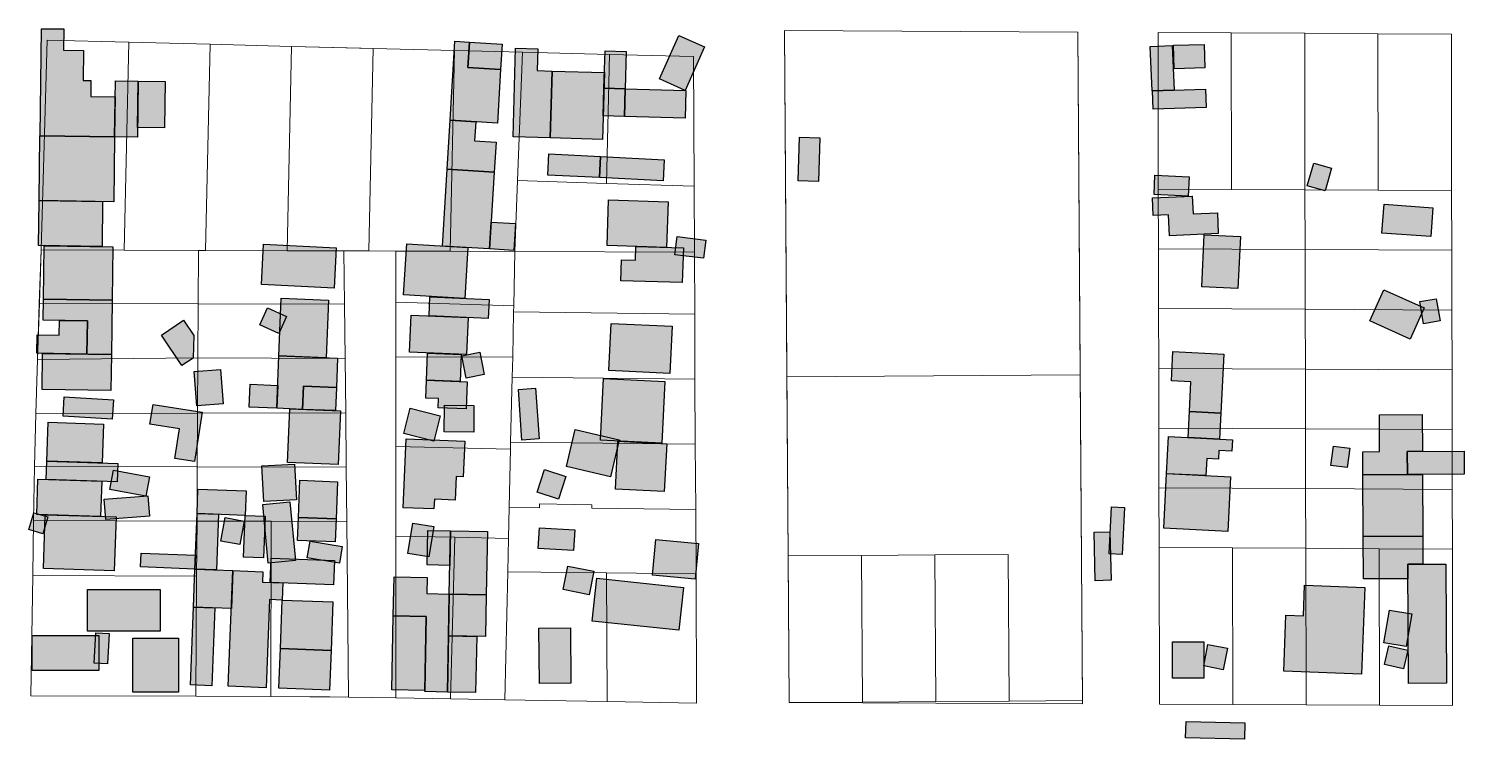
# Model space of a CAD drawing. Header units: millimetres. Extents: x -71 to 10084, y -63 to 6230.
# Drawn here: x 5575.2 to 5839.5, y 3011.6 to 3142.5 of the extents above; entities that cross this region are included whole.
import ezdxf

# ---------------------------------------------------------------- set-up
doc = ezdxf.new("R2010")
doc.units = ezdxf.units.MM
doc.layers.add('01. Manzanas Esc. Urbana', color=254, linetype='Continuous', lineweight=5, true_color=0xcccccc)
doc.layers.add('01. Parcelas Esc. Urbana', color=8, linetype='Continuous', lineweight=5, true_color=0x808080)
doc.layers.add('Edificaciones Pilar', color=50, linetype='Continuous')

msp = doc.modelspace()

# ---------------------------------------------------------------- hatches: boundary and pattern name
at = {"layer": 'Edificaciones Pilar', "transparency": 33554559}
for points in [[(5591.12, 3129.91), (5591.01, 3122.56), (5577.28, 3122.76), (5577.56, 3142.46), (5581.65, 3142.41), (5581.6, 3138.49), (5585.31, 3138.43), (5585.23, 3132.95), (5586.66, 3132.93), (5586.61, 3129.97), (5591.12, 3129.91)], [(5662.08, 3134.93), (5661.48, 3125.08), (5652.77, 3125.61), (5653.66, 3140.16), (5656.35, 3139.99), (5656.06, 3135.3), (5662.08, 3134.93)], [(5662.08, 3134.93), (5656.06, 3135.3), (5656.35, 3139.99), (5662.37, 3139.62), (5662.08, 3134.93)], [(5696.07, 3131.11), (5691.32, 3133.22), (5694.88, 3141.22), (5699.63, 3139.11), (5696.07, 3131.11)], [(5671.56, 3134.66), (5671.2, 3122.36), (5664.36, 3122.57), (5664.84, 3138.85), (5668.92, 3138.73), (5668.8, 3134.74), (5671.56, 3134.66)], [(5685.01, 3131.39), (5681.11, 3131.5), (5681.31, 3138.36), (5685.21, 3138.24), (5685.01, 3131.39)], [(5786.06, 3131.16), (5782.01, 3131), (5781.69, 3139.19), (5785.73, 3139.35), (5786.06, 3131.16)], [(5791.76, 3135.25), (5786.07, 3135.07), (5785.94, 3139.4), (5791.63, 3139.57), (5791.76, 3135.25)], [(5595.2, 3122.5), (5591.01, 3122.56), (5591.16, 3132.86), (5595.35, 3132.8), (5595.2, 3122.5)], [(5600.29, 3132.73), (5600.17, 3124.21), (5595.23, 3124.28), (5595.35, 3132.8), (5600.29, 3132.73)], [(5680.83, 3122.08), (5671.2, 3122.36), (5671.56, 3134.66), (5681.19, 3134.37), (5680.83, 3122.08)], [(5684.86, 3126.31), (5680.96, 3126.42), (5681.11, 3131.5), (5685.01, 3131.39), (5684.86, 3126.31)], [(5696.04, 3125.98), (5684.86, 3126.31), (5685.01, 3131.39), (5696.19, 3131.06), (5696.04, 3125.98)], [(5791.99, 3127.96), (5782.2, 3127.66), (5782.1, 3131.05), (5791.88, 3131.35), (5791.99, 3127.96)], [(5660.92, 3116.04), (5652.21, 3116.57), (5652.77, 3125.61), (5657.49, 3125.32), (5657.28, 3121.8), (5661.26, 3121.56), (5660.92, 3116.04)], [(5590.84, 3110.61), (5577.1, 3110.81), (5577.27, 3122.76), (5591.01, 3122.56), (5590.84, 3110.61)], [(5720.6, 3114.32), (5716.87, 3114.43), (5717.11, 3122.46), (5720.84, 3122.35), (5720.6, 3114.32)], [(5680.27, 3115.05), (5670.78, 3115.52), (5670.97, 3119.39), (5680.46, 3118.91), (5680.27, 3115.05)], [(5691.99, 3114.46), (5680.27, 3115.05), (5680.46, 3118.91), (5692.18, 3118.33), (5691.99, 3114.46)], [(5660.05, 3101.9), (5651.35, 3102.44), (5652.21, 3116.57), (5660.92, 3116.04), (5660.05, 3101.9)], [(5813.88, 3112.6), (5810.58, 3113.54), (5811.77, 3117.7), (5815.07, 3116.76), (5813.88, 3112.6)], [(5788.67, 3111.62), (5782.38, 3111.92), (5782.54, 3115.48), (5788.84, 3115.18), (5788.67, 3111.62)], [(5692.64, 3102.17), (5681.7, 3102.52), (5681.97, 3110.96), (5692.91, 3110.61), (5692.64, 3102.17)], [(5782.24, 3108.07), (5782.1, 3111.34), (5789.42, 3111.65), (5789.56, 3108.39), (5794.04, 3108.58), (5794.21, 3104.72), (5785.21, 3104.33), (5785.04, 3108.19), (5782.24, 3108.07)], [(5588.69, 3102.34), (5576.97, 3102.52), (5577.1, 3110.81), (5588.81, 3110.64), (5588.69, 3102.34)], [(5833.32, 3104.19), (5824.34, 3104.83), (5824.73, 3110.14), (5833.7, 3109.5), (5833.32, 3104.19)], [(5664.51, 3101.63), (5660.05, 3101.9), (5660.36, 3106.85), (5664.81, 3106.58), (5664.51, 3101.63)], [(5699.44, 3100.19), (5694.14, 3100.85), (5694.56, 3104.2), (5699.86, 3103.53), (5699.44, 3100.19)], [(5797.82, 3094.61), (5791.16, 3094.93), (5791.61, 3104.49), (5798.27, 3104.17), (5797.82, 3094.61)], [(5590.57, 3092.48), (5577.9, 3092.67), (5578.04, 3102.5), (5590.71, 3102.31), (5590.57, 3092.48)], [(5631.44, 3094.7), (5618.06, 3095.36), (5618.43, 3102.78), (5631.8, 3102.12), (5631.44, 3094.7)], [(5655.5, 3092.79), (5644.22, 3093.48), (5644.79, 3102.84), (5656.07, 3102.15), (5655.5, 3092.79)], [(5695.52, 3095.71), (5684.24, 3096.06), (5684.36, 3099.93), (5686.91, 3099.85), (5686.99, 3102.35), (5695.72, 3102.08), (5695.52, 3095.71)], [(5586.01, 3088.68), (5577.84, 3088.8), (5577.9, 3092.67), (5590.57, 3092.48), (5590.42, 3082.49), (5585.92, 3082.55), (5586.01, 3088.68)], [(5629.96, 3081.88), (5621.25, 3082.21), (5621.67, 3092.83), (5630.37, 3092.5), (5629.96, 3081.88)], [(5659.8, 3089.12), (5648.91, 3089.57), (5649.05, 3093.06), (5659.94, 3092.61), (5659.8, 3089.12)], [(5829.53, 3085.31), (5822.13, 3088.64), (5824.71, 3094.39), (5832.12, 3091.05), (5829.53, 3085.31)], [(5835.03, 3088.68), (5832.02, 3088.14), (5831.29, 3092.2), (5834.3, 3092.74), (5835.03, 3088.68)], [(5621.24, 3086.32), (5617.72, 3087.93), (5619.14, 3091.05), (5622.67, 3089.44), (5621.24, 3086.32)], [(5585.92, 3082.55), (5576.68, 3082.69), (5576.73, 3086.08), (5580.82, 3086.02), (5580.86, 3088.76), (5586.01, 3088.68), (5585.92, 3082.55)], [(5605.45, 3081.8), (5603.4, 3080.42), (5599.62, 3086.02), (5603.71, 3088.79), (5605.6, 3085.98), (5605.45, 3081.8)], [(5655.81, 3082.44), (5645.32, 3082.88), (5645.61, 3089.71), (5656.1, 3089.27), (5655.81, 3082.44)], [(5693.22, 3078.98), (5682, 3079.52), (5682.42, 3088.2), (5693.64, 3087.66), (5693.22, 3078.98)], [(5590.32, 3075.82), (5577.65, 3076), (5577.75, 3082.68), (5590.42, 3082.49), (5590.32, 3075.82)], [(5625.62, 3072.37), (5620.88, 3072.56), (5621.25, 3082.21), (5632.05, 3081.8), (5631.84, 3076.38), (5625.78, 3076.61), (5625.62, 3072.37)], [(5654.63, 3077.48), (5648.42, 3077.74), (5648.62, 3082.74), (5654.84, 3082.48), (5654.63, 3077.48)], [(5659.06, 3078.81), (5655.76, 3078.14), (5654.94, 3082.2), (5658.25, 3082.87), (5659.06, 3078.81)], [(5794.66, 3071.66), (5788.9, 3071.95), (5789.17, 3077.43), (5785.57, 3077.62), (5785.85, 3083.01), (5795.21, 3082.53), (5794.66, 3071.66)], [(5611, 3073.4), (5606.14, 3073.01), (5605.64, 3079.31), (5610.51, 3079.69), (5611, 3073.4)], [(5620.88, 3072.56), (5615.8, 3072.75), (5615.97, 3076.99), (5621.04, 3076.79), (5620.88, 3072.56)], [(5631.68, 3072.14), (5625.62, 3072.37), (5625.78, 3076.61), (5631.84, 3076.38), (5631.68, 3072.14)], [(5655.74, 3072.45), (5650.59, 3072.67), (5650.66, 3074.35), (5648.28, 3074.45), (5648.42, 3077.74), (5655.94, 3077.43), (5655.74, 3072.45)], [(5691.75, 3066.12), (5680.47, 3066.67), (5681.02, 3078.06), (5692.3, 3077.51), (5691.75, 3066.12)], [(5590.59, 3070.55), (5581.53, 3071.11), (5581.75, 3074.68), (5590.81, 3074.12), (5590.59, 3070.55)], [(5669.15, 3066.92), (5665.98, 3066.71), (5665.35, 3076.03), (5668.52, 3076.24), (5669.15, 3066.92)], [(5607.14, 3071.85), (5605.72, 3062.77), (5602.08, 3063.34), (5602.93, 3068.79), (5597.52, 3069.64), (5598.09, 3073.28), (5607.14, 3071.85)], [(5632.18, 3062.22), (5622.87, 3062.58), (5623.25, 3072.47), (5632.57, 3072.1), (5632.18, 3062.22)], [(5649.81, 3066.53), (5644.27, 3067.92), (5645.44, 3072.58), (5650.97, 3071.2), (5649.81, 3066.53)], [(5657.14, 3068.19), (5651.7, 3068.21), (5651.72, 3073.12), (5657.15, 3073.1), (5657.14, 3068.19)], [(5794.41, 3066.87), (5788.65, 3067.16), (5788.9, 3071.95), (5794.66, 3071.66), (5794.41, 3066.87)], [(5829.03, 3060.38), (5820.83, 3060.34), (5820.81, 3064.57), (5823.92, 3064.59), (5823.89, 3071.35), (5831.75, 3071.4), (5831.78, 3064.63), (5829.01, 3064.61), (5829.03, 3060.38)], [(5588.74, 3062.51), (5578.53, 3062.84), (5578.76, 3070), (5588.97, 3069.67), (5588.74, 3062.51)], [(5682.28, 3059.96), (5674.19, 3061.87), (5675.8, 3068.65), (5683.89, 3066.74), (5682.28, 3059.96)], [(5649.89, 3055.83), (5649.81, 3054.02), (5644.13, 3054.26), (5644.66, 3066.97), (5655.49, 3066.51), (5655.21, 3059.93), (5653.91, 3059.99), (5653.73, 3055.67), (5649.89, 3055.83)], [(5692.2, 3057.22), (5683.21, 3057.69), (5683.68, 3066.5), (5692.67, 3066.02), (5692.2, 3057.22)], [(5791.92, 3060.16), (5784.7, 3060.52), (5785.05, 3067.35), (5796.81, 3066.75), (5796.71, 3064.68), (5794.31, 3064.81), (5794.23, 3063.21), (5792.08, 3063.32), (5791.92, 3060.16)], [(5817.93, 3061.65), (5814.96, 3062.04), (5815.43, 3065.62), (5818.4, 3065.23), (5817.93, 3061.65)], [(5839.5, 3060.44), (5829.03, 3060.38), (5829.01, 3064.61), (5839.48, 3064.67), (5839.5, 3060.44)], [(5578.42, 3059.46), (5578.53, 3062.84), (5591.59, 3062.42), (5591.48, 3059.04), (5578.42, 3059.46)], [(5596.78, 3056.37), (5590.13, 3057.6), (5590.79, 3061.2), (5597.45, 3059.97), (5596.78, 3056.37)], [(5624.48, 3055.73), (5618.47, 3055.42), (5618.13, 3061.95), (5624.15, 3062.26), (5624.48, 3055.73)], [(5672.74, 3055.83), (5668.81, 3057.1), (5670.17, 3061.29), (5674.1, 3060.01), (5672.74, 3055.83)], [(5588.42, 3052.64), (5576.66, 3053.02), (5576.87, 3059.51), (5588.63, 3059.13), (5588.42, 3052.64)], [(5631.79, 3052.2), (5624.85, 3052.47), (5625.11, 3059.32), (5632.06, 3059.05), (5631.79, 3052.2)], [(5795.96, 3049.89), (5784.2, 3050.49), (5784.7, 3060.53), (5796.47, 3059.92), (5795.96, 3049.89)], [(5831.87, 3049.02), (5820.89, 3048.96), (5820.83, 3060.34), (5831.81, 3060.4), (5831.87, 3049.02)], [(5589.4, 3052.08), (5589.11, 3055.81), (5597.14, 3056.43), (5597.43, 3052.7), (5589.4, 3052.08)], [(5615.03, 3052.85), (5606.19, 3053.19), (5606.36, 3057.69), (5615.21, 3057.35), (5615.03, 3052.85)], [(5577.77, 3049.46), (5575.19, 3050.24), (5576.16, 3053.32), (5578.71, 3052.55), (5577.77, 3049.46)], [(5590.95, 3042.65), (5577.89, 3043.08), (5578.21, 3052.97), (5591.27, 3052.55), (5590.95, 3042.65)], [(5609.75, 3042.8), (5605.79, 3042.96), (5606.19, 3053.19), (5610.14, 3053.04), (5609.75, 3042.8)], [(5618.71, 3052.71), (5618.41, 3045.03), (5614.74, 3045.17), (5615.03, 3052.85), (5618.71, 3052.71)], [(5624.34, 3044.54), (5619.31, 3044.06), (5618.27, 3054.87), (5623.3, 3055.36), (5624.34, 3044.54)], [(5776.97, 3054.28), (5776.52, 3045.67), (5774.12, 3045.79), (5774.56, 3054.41), (5776.97, 3054.28)], [(5614.07, 3047.47), (5610.58, 3048.11), (5611.37, 3052.44), (5614.86, 3051.8), (5614.07, 3047.47)], [(5631.63, 3047.96), (5624.68, 3048.23), (5624.85, 3052.47), (5631.79, 3052.2), (5631.63, 3047.96)], [(5648.88, 3045.2), (5644.97, 3045.85), (5645.9, 3051.41), (5649.8, 3050.77), (5648.88, 3045.2)], [(5675.51, 3046.39), (5669.01, 3046.75), (5669.22, 3050.55), (5675.72, 3050.19), (5675.51, 3046.39)], [(5632.39, 3044.06), (5626.49, 3045.03), (5627, 3048.08), (5632.9, 3047.11), (5632.39, 3044.06)], [(5652.86, 3049.98), (5652.74, 3043.63), (5648.57, 3043.71), (5648.7, 3050.07), (5652.86, 3049.98)], [(5659.42, 3038.22), (5652.63, 3038.36), (5652.86, 3049.98), (5659.65, 3049.85), (5659.42, 3038.22)], [(5697.88, 3041.08), (5690.02, 3041.81), (5690.64, 3048.42), (5698.49, 3047.69), (5697.88, 3041.08)], [(5774.49, 3040.89), (5771.57, 3040.81), (5771.33, 3049.73), (5774.25, 3049.8), (5774.49, 3040.89)], [(5829.13, 3041.19), (5820.93, 3041.15), (5820.89, 3048.96), (5831.87, 3049.02), (5831.89, 3043.87), (5829.12, 3043.85), (5829.13, 3041.19)], [(5605.79, 3042.96), (5595.78, 3043.35), (5595.88, 3045.9), (5605.89, 3045.52), (5605.79, 3042.96)], [(5631.32, 3040.05), (5619.64, 3040.5), (5619.81, 3044.98), (5631.5, 3044.52), (5631.32, 3040.05)], [(5612.5, 3035.69), (5605.52, 3035.96), (5605.79, 3042.96), (5612.77, 3042.69), (5612.5, 3035.69)], [(5619.52, 3037.35), (5618.89, 3021.1), (5611.94, 3021.37), (5612.77, 3042.69), (5618.31, 3042.47), (5618.24, 3040.56), (5622.01, 3040.41), (5621.88, 3037.26), (5619.52, 3037.35)], [(5678.4, 3038.23), (5673.57, 3039.19), (5674.43, 3043.51), (5679.26, 3042.55), (5678.4, 3038.23)], [(5836.1, 3043.89), (5836.21, 3021.93), (5829.24, 3021.9), (5829.12, 3043.85), (5836.1, 3043.89)], [(5652.63, 3038.36), (5652.27, 3020.32), (5648.11, 3020.4), (5648.39, 3034.25), (5642.32, 3034.37), (5642.46, 3041.5), (5648.53, 3041.38), (5648.47, 3038.44), (5652.63, 3038.36)], [(5694.9, 3031.69), (5678.93, 3033.39), (5679.77, 3041.3), (5695.74, 3039.59), (5694.9, 3031.69)], [(5820.55, 3023.59), (5806.26, 3024.13), (5806.66, 3034.48), (5809.87, 3034.36), (5810.08, 3040.01), (5821.16, 3039.59), (5820.55, 3023.59)], [(5599.42, 3031.51), (5586.04, 3031.5), (5586.03, 3039.2), (5599.42, 3039.21), (5599.42, 3031.51)], [(5630.86, 3027.97), (5621.54, 3028.33), (5621.88, 3037.26), (5631.2, 3036.9), (5630.86, 3027.97)], [(5659.27, 3030.53), (5652.48, 3030.67), (5652.63, 3038.36), (5659.42, 3038.22), (5659.27, 3030.53)], [(5609.48, 3035.8), (5608.92, 3021.48), (5604.96, 3021.64), (5605.52, 3035.96), (5609.48, 3035.8)], [(5648.39, 3034.25), (5648.11, 3020.61), (5642.05, 3020.73), (5642.32, 3034.37), (5648.39, 3034.25)], [(5828.78, 3028.68), (5824.67, 3029.39), (5825.72, 3035.41), (5829.83, 3034.69), (5828.78, 3028.68)], [(5674.93, 3032.11), (5675.02, 3021.96), (5669.23, 3021.91), (5669.14, 3032.06), (5674.93, 3032.11)], [(5575.83, 3024.29), (5575.83, 3030.73), (5588.09, 3030.74), (5588.09, 3024.3), (5575.83, 3024.29)], [(5589.71, 3025.53), (5587.26, 3025.65), (5587.53, 3031.19), (5589.98, 3031.07), (5589.71, 3025.53)], [(5602.77, 3020.29), (5594.38, 3020.28), (5594.37, 3030.21), (5602.76, 3030.21), (5602.77, 3020.29)], [(5657.47, 3020.22), (5652.27, 3020.32), (5652.48, 3030.67), (5657.67, 3030.56), (5657.47, 3020.22)], [(5791.56, 3022.88), (5785.8, 3022.85), (5785.76, 3029.56), (5791.53, 3029.59), (5791.56, 3022.88)], [(5795.13, 3024.42), (5791.52, 3025.13), (5792.3, 3029.09), (5795.91, 3028.38), (5795.13, 3024.42)], [(5630.57, 3020.64), (5621.25, 3021), (5621.54, 3028.33), (5630.86, 3027.97), (5630.57, 3020.64)], [(5828.28, 3024.58), (5824.8, 3025.39), (5825.6, 3028.83), (5829.08, 3028.01), (5828.28, 3024.58)], [(5799.01, 3011.61), (5788.19, 3011.89), (5788.27, 3014.92), (5799.09, 3014.64), (5799.01, 3011.61)]]:
    msp.add_hatch(color=256, dxfattribs=at).paths.add_polyline_path(points, flags=0)

# ---------------------------------------------------------------- linework, layer by layer
at = {"layer": '01. Manzanas Esc. Urbana', "linetype": 'Continuous', "flags": 128}
for points in [[(5575.59, 3019.63), (5575.94, 3041.75), (5576.1, 3051.9), (5576.26, 3061.87), (5576.53, 3071.56), (5576.84, 3081.57), (5577.16, 3091.85), (5577.46, 3101.75), (5578.62, 3140.37), (5593.62, 3139.99), (5608.63, 3139.6), (5623.6, 3139.21), (5638.6, 3138.84), (5653.59, 3138.46), (5666.1, 3138.15), (5682.12, 3137.74), (5697.56, 3137.35), (5697.73, 3113.46), (5697.77, 3101.31), (5697.82, 3089.92), (5697.86, 3077.95), (5697.92, 3065.94), (5697.99, 3053.95), (5698.07, 3042.08), (5698.16, 3018.25), (5681.67, 3018.55), (5662.84, 3018.88), (5652.85, 3019.05), (5642.77, 3019.23), (5634.05, 3019.38), (5619.76, 3019.48), (5605.98, 3019.53), (5575.59, 3019.63)], [(5714.76, 3080.26), (5714.33, 3142.15), (5768.32, 3141.85), (5768.75, 3079.99), (5769.18, 3018.13), (5715.18, 3018.38), (5714.76, 3080.26)], [(5783.3, 3046.92), (5783.28, 3057.92), (5783.26, 3068.92), (5783.24, 3079.92), (5783.22, 3090.92), (5783.2, 3101.92), (5783.17, 3112.91), (5783.12, 3141.77), (5796.61, 3141.69), (5810.12, 3141.62), (5823.61, 3141.54), (5837.12, 3141.47), (5837.17, 3112.66), (5837.2, 3101.65), (5837.22, 3090.65), (5837.24, 3079.64), (5837.26, 3068.64), (5837.28, 3057.64), (5837.3, 3046.64), (5837.36, 3017.82), (5823.86, 3017.88), (5810.36, 3017.94), (5796.86, 3018.01), (5783.36, 3018.07), (5783.3, 3046.92)]]:
    msp.add_lwpolyline(points, close=True, dxfattribs=at)
at = {"layer": '01. Parcelas Esc. Urbana', "linetype": 'Continuous', "flags": 128}
for points in [[(5577.46, 3101.75), (5578.62, 3140.35), (5593.62, 3139.99), (5592.76, 3101.69), (5577.46, 3101.75)], [(5577.46, 3101.75), (5578.62, 3140.35), (5593.62, 3139.99), (5592.76, 3101.69), (5577.46, 3101.75)], [(5577.46, 3101.75), (5578.62, 3140.35), (5593.62, 3139.99), (5592.76, 3101.69), (5577.46, 3101.75)], [(5593.62, 3139.99), (5608.63, 3139.6), (5607.76, 3101.64), (5606.46, 3101.64), (5592.76, 3101.69), (5593.62, 3139.99)], [(5593.62, 3139.99), (5608.63, 3139.6), (5607.76, 3101.64), (5606.46, 3101.64), (5592.76, 3101.69), (5593.62, 3139.99)], [(5593.62, 3139.99), (5608.63, 3139.6), (5607.76, 3101.64), (5606.46, 3101.64), (5592.76, 3101.69), (5593.62, 3139.99)], [(5768.77, 3078.75), (5714.77, 3078.38), (5714.33, 3142.15), (5768.32, 3141.85), (5768.77, 3078.75)], [(5768.77, 3078.75), (5714.77, 3078.38), (5714.33, 3142.15), (5768.32, 3141.85), (5768.77, 3078.75)], [(5796.61, 3141.69), (5796.67, 3112.85), (5783.17, 3112.91), (5783.12, 3141.77), (5796.61, 3141.69)], [(5796.61, 3141.69), (5796.67, 3112.85), (5783.17, 3112.91), (5783.12, 3141.77), (5796.61, 3141.69)], [(5810.12, 3141.62), (5810.17, 3112.79), (5796.67, 3112.85), (5796.61, 3141.69), (5810.12, 3141.62)], [(5810.12, 3141.62), (5810.17, 3112.79), (5796.67, 3112.85), (5796.61, 3141.69), (5810.12, 3141.62)], [(5823.61, 3141.54), (5823.67, 3112.72), (5810.17, 3112.79), (5810.12, 3141.62), (5823.61, 3141.54)], [(5823.61, 3141.54), (5823.67, 3112.72), (5810.17, 3112.79), (5810.12, 3141.62), (5823.61, 3141.54)], [(5837.12, 3141.47), (5837.17, 3112.66), (5823.67, 3112.72), (5823.61, 3141.54), (5837.12, 3141.47)], [(5837.12, 3141.47), (5837.17, 3112.66), (5823.67, 3112.72), (5823.61, 3141.54), (5837.12, 3141.47)], [(5607.76, 3101.64), (5608.63, 3139.6), (5623.6, 3139.21), (5622.75, 3101.58), (5607.76, 3101.64)], [(5607.76, 3101.64), (5608.63, 3139.6), (5623.6, 3139.21), (5622.75, 3101.58), (5607.76, 3101.64)], [(5607.76, 3101.64), (5608.63, 3139.6), (5623.6, 3139.21), (5622.75, 3101.58), (5607.76, 3101.64)], [(5623.6, 3139.21), (5636.4, 3138.9), (5638.6, 3138.84), (5637.79, 3101.53), (5633.24, 3101.54), (5622.75, 3101.58), (5623.6, 3139.21)], [(5623.6, 3139.21), (5636.4, 3138.9), (5638.6, 3138.84), (5637.79, 3101.53), (5633.24, 3101.54), (5622.75, 3101.58), (5623.6, 3139.21)], [(5623.6, 3139.21), (5636.4, 3138.9), (5638.6, 3138.84), (5637.79, 3101.53), (5633.24, 3101.54), (5622.75, 3101.58), (5623.6, 3139.21)], [(5638.6, 3138.84), (5653.59, 3138.47), (5652.78, 3101.48), (5642.79, 3101.5), (5637.79, 3101.53), (5638.6, 3138.84)], [(5638.6, 3138.84), (5653.59, 3138.47), (5652.78, 3101.48), (5642.79, 3101.5), (5637.79, 3101.53), (5638.6, 3138.84)], [(5638.6, 3138.84), (5653.59, 3138.47), (5652.78, 3101.48), (5642.79, 3101.5), (5637.79, 3101.53), (5638.6, 3138.84)], [(5653.59, 3138.47), (5666.1, 3138.15), (5665.21, 3114.52), (5664.72, 3101.43), (5652.78, 3101.48), (5653.59, 3138.47)], [(5653.59, 3138.47), (5666.1, 3138.15), (5665.21, 3114.52), (5664.72, 3101.43), (5652.78, 3101.48), (5653.59, 3138.47)], [(5653.59, 3138.47), (5666.1, 3138.15), (5665.21, 3114.52), (5664.72, 3101.43), (5652.78, 3101.48), (5653.59, 3138.47)], [(5665.21, 3114.52), (5666.1, 3138.15), (5682.12, 3137.74), (5681.56, 3113.98), (5665.21, 3114.52)], [(5665.21, 3114.52), (5666.1, 3138.15), (5682.12, 3137.74), (5681.56, 3113.98), (5665.21, 3114.52)], [(5665.21, 3114.52), (5666.1, 3138.15), (5682.12, 3137.74), (5681.56, 3113.98), (5665.21, 3114.52)], [(5682.12, 3137.74), (5697.56, 3137.35), (5697.69, 3113.46), (5681.56, 3113.98), (5682.12, 3137.74)], [(5682.12, 3137.74), (5697.56, 3137.35), (5697.69, 3113.46), (5681.56, 3113.98), (5682.12, 3137.74)], [(5682.12, 3137.74), (5697.56, 3137.35), (5697.69, 3113.46), (5681.56, 3113.98), (5682.12, 3137.74)], [(5681.56, 3113.98), (5697.69, 3113.46), (5697.76, 3101.31), (5664.72, 3101.43), (5665.21, 3114.52), (5681.56, 3113.98)], [(5681.56, 3113.98), (5697.69, 3113.46), (5697.76, 3101.31), (5664.72, 3101.43), (5665.21, 3114.52), (5681.56, 3113.98)], [(5681.56, 3113.98), (5697.69, 3113.46), (5697.76, 3101.31), (5664.72, 3101.43), (5665.21, 3114.52), (5681.56, 3113.98)], [(5783.17, 3112.91), (5796.67, 3112.85), (5810.17, 3112.79), (5810.2, 3101.78), (5783.2, 3101.92), (5783.17, 3112.91)], [(5783.17, 3112.91), (5796.67, 3112.85), (5810.17, 3112.79), (5810.2, 3101.78), (5783.2, 3101.92), (5783.17, 3112.91)], [(5810.17, 3112.79), (5823.67, 3112.72), (5837.17, 3112.66), (5837.2, 3101.65), (5810.2, 3101.78), (5810.17, 3112.79)], [(5810.17, 3112.79), (5823.67, 3112.72), (5837.17, 3112.66), (5837.2, 3101.65), (5810.2, 3101.78), (5810.17, 3112.79)], [(5577.46, 3101.75), (5592.76, 3101.69), (5606.46, 3101.64), (5606.4, 3091.8), (5577.15, 3091.85), (5577.46, 3101.75)], [(5577.46, 3101.75), (5592.76, 3101.69), (5606.46, 3101.64), (5606.4, 3091.8), (5577.15, 3091.85), (5577.46, 3101.75)], [(5577.46, 3101.75), (5592.76, 3101.69), (5606.46, 3101.64), (5606.4, 3091.8), (5577.15, 3091.85), (5577.46, 3101.75)], [(5606.4, 3091.8), (5606.46, 3101.64), (5607.76, 3101.64), (5622.75, 3101.58), (5633.24, 3101.54), (5633.35, 3091.72), (5606.4, 3091.8)], [(5606.4, 3091.8), (5606.46, 3101.64), (5607.76, 3101.64), (5622.75, 3101.58), (5633.24, 3101.54), (5633.35, 3091.72), (5606.4, 3091.8)], [(5606.4, 3091.8), (5606.46, 3101.64), (5607.76, 3101.64), (5622.75, 3101.58), (5633.24, 3101.54), (5633.35, 3091.72), (5606.4, 3091.8)], [(5642.77, 3019.23), (5634.05, 3019.38), (5633.75, 3051.72), (5633.66, 3061.72), (5633.55, 3071.74), (5633.44, 3081.72), (5633.35, 3091.72), (5633.24, 3101.54), (5637.79, 3101.53), (5642.79, 3101.5), (5642.78, 3092.09), (5642.78, 3082.03), (5642.78, 3065.55), (5642.77, 3049.02), (5642.77, 3019.23)], [(5642.77, 3019.23), (5634.05, 3019.38), (5633.75, 3051.72), (5633.66, 3061.72), (5633.55, 3071.74), (5633.44, 3081.72), (5633.35, 3091.72), (5633.24, 3101.54), (5637.79, 3101.53), (5642.79, 3101.5), (5642.78, 3092.09), (5642.78, 3082.03), (5642.78, 3065.55), (5642.77, 3049.02), (5642.77, 3019.23)], [(5642.79, 3101.5), (5652.78, 3101.48), (5664.72, 3101.43), (5664.52, 3091.46), (5642.78, 3092.09), (5642.79, 3101.5)], [(5642.79, 3101.5), (5652.78, 3101.48), (5664.72, 3101.43), (5664.52, 3091.46), (5642.78, 3092.09), (5642.79, 3101.5)], [(5642.79, 3101.5), (5652.78, 3101.48), (5664.72, 3101.43), (5664.52, 3091.46), (5642.78, 3092.09), (5642.79, 3101.5)], [(5664.45, 3090.33), (5664.52, 3091.46), (5664.72, 3101.43), (5697.76, 3101.31), (5697.82, 3089.92), (5664.45, 3090.33)], [(5664.45, 3090.33), (5664.52, 3091.46), (5664.72, 3101.43), (5697.76, 3101.31), (5697.82, 3089.92), (5664.45, 3090.33)], [(5783.2, 3101.92), (5810.2, 3101.78), (5810.22, 3090.79), (5783.22, 3090.92), (5783.2, 3101.92)], [(5783.2, 3101.92), (5810.2, 3101.78), (5810.22, 3090.79), (5783.22, 3090.92), (5783.2, 3101.92)], [(5810.2, 3101.78), (5837.2, 3101.65), (5837.22, 3090.65), (5810.22, 3090.79), (5810.2, 3101.78)], [(5810.2, 3101.78), (5837.2, 3101.65), (5837.22, 3090.65), (5810.22, 3090.79), (5810.2, 3101.78)], [(5576.84, 3081.57), (5577.15, 3091.85), (5606.4, 3091.8), (5606.34, 3081.86), (5576.84, 3081.57)], [(5576.84, 3081.57), (5577.15, 3091.85), (5606.4, 3091.8), (5606.34, 3081.86), (5576.84, 3081.57)], [(5576.84, 3081.57), (5577.15, 3091.85), (5606.4, 3091.8), (5606.34, 3081.86), (5576.84, 3081.57)], [(5606.4, 3091.8), (5633.35, 3091.72), (5633.44, 3081.72), (5606.34, 3081.86), (5606.4, 3091.8)], [(5606.4, 3091.8), (5633.35, 3091.72), (5633.44, 3081.72), (5606.34, 3081.86), (5606.4, 3091.8)], [(5606.4, 3091.8), (5633.35, 3091.72), (5633.44, 3081.72), (5606.34, 3081.86), (5606.4, 3091.8)], [(5642.78, 3082.03), (5642.78, 3092.09), (5664.52, 3091.46), (5664.45, 3090.33), (5664.32, 3081.95), (5642.78, 3082.03)], [(5642.78, 3082.03), (5642.78, 3092.09), (5664.52, 3091.46), (5664.45, 3090.33), (5664.32, 3081.95), (5642.78, 3082.03)], [(5642.78, 3082.03), (5642.78, 3092.09), (5664.52, 3091.46), (5664.45, 3090.33), (5664.32, 3081.95), (5642.78, 3082.03)], [(5664.45, 3090.33), (5697.82, 3089.92), (5697.86, 3077.95), (5664.19, 3078.32), (5664.32, 3081.95), (5664.45, 3090.33)], [(5664.45, 3090.33), (5697.82, 3089.92), (5697.86, 3077.95), (5664.19, 3078.32), (5664.32, 3081.95), (5664.45, 3090.33)], [(5664.45, 3090.33), (5697.82, 3089.92), (5697.86, 3077.95), (5664.19, 3078.32), (5664.32, 3081.95), (5664.45, 3090.33)], [(5783.22, 3090.92), (5810.22, 3090.79), (5810.24, 3079.78), (5783.24, 3079.92), (5783.22, 3090.92)], [(5783.22, 3090.92), (5810.22, 3090.79), (5810.24, 3079.78), (5783.24, 3079.92), (5783.22, 3090.92)], [(5810.22, 3090.79), (5837.22, 3090.65), (5837.24, 3079.64), (5810.24, 3079.78), (5810.22, 3090.79)], [(5810.22, 3090.79), (5837.22, 3090.65), (5837.24, 3079.64), (5810.24, 3079.78), (5810.22, 3090.79)], [(5576.84, 3081.57), (5606.34, 3081.86), (5606.28, 3071.66), (5576.53, 3071.56), (5576.84, 3081.57)], [(5576.84, 3081.57), (5606.34, 3081.86), (5606.28, 3071.66), (5576.53, 3071.56), (5576.84, 3081.57)], [(5576.84, 3081.57), (5606.34, 3081.86), (5606.28, 3071.66), (5576.53, 3071.56), (5576.84, 3081.57)], [(5606.28, 3071.66), (5606.34, 3081.86), (5633.44, 3081.72), (5633.55, 3071.74), (5606.28, 3071.66)], [(5606.28, 3071.66), (5606.34, 3081.86), (5633.44, 3081.72), (5633.55, 3071.74), (5606.28, 3071.66)], [(5606.28, 3071.66), (5606.34, 3081.86), (5633.44, 3081.72), (5633.55, 3071.74), (5606.28, 3071.66)], [(5642.78, 3065.55), (5642.78, 3082.03), (5664.32, 3081.95), (5664.19, 3078.32), (5663.9, 3066.33), (5663.92, 3065.06), (5642.78, 3065.55)], [(5642.78, 3065.55), (5642.78, 3082.03), (5664.32, 3081.95), (5664.19, 3078.32), (5663.9, 3066.33), (5663.92, 3065.06), (5642.78, 3065.55)], [(5642.78, 3065.55), (5642.78, 3082.03), (5664.32, 3081.95), (5664.19, 3078.32), (5663.9, 3066.33), (5663.92, 3065.06), (5642.78, 3065.55)], [(5810.26, 3068.78), (5783.26, 3068.92), (5783.24, 3079.92), (5810.24, 3079.78), (5810.26, 3068.78)], [(5810.26, 3068.78), (5783.26, 3068.92), (5783.24, 3079.92), (5810.24, 3079.78), (5810.26, 3068.78)], [(5837.26, 3068.64), (5810.26, 3068.78), (5810.24, 3079.78), (5837.24, 3079.64), (5837.26, 3068.64)], [(5837.26, 3068.64), (5810.26, 3068.78), (5810.24, 3079.78), (5837.24, 3079.64), (5837.26, 3068.64)], [(5663.9, 3066.33), (5664.19, 3078.32), (5697.86, 3077.95), (5697.92, 3065.94), (5663.9, 3066.33)], [(5663.9, 3066.33), (5664.19, 3078.32), (5697.86, 3077.95), (5697.92, 3065.94), (5663.9, 3066.33)], [(5663.9, 3066.33), (5664.19, 3078.32), (5697.86, 3077.95), (5697.92, 3065.94), (5663.9, 3066.33)], [(5755.5, 3045.66), (5742, 3045.57), (5728.5, 3045.48), (5715, 3045.38), (5714.77, 3078.38), (5768.77, 3078.75), (5769.18, 3018.75), (5755.69, 3018.66), (5755.5, 3045.66)], [(5755.5, 3045.66), (5742, 3045.57), (5728.5, 3045.48), (5715, 3045.38), (5714.77, 3078.38), (5768.77, 3078.75), (5769.18, 3018.75), (5755.69, 3018.66), (5755.5, 3045.66)], [(5576.26, 3061.87), (5576.53, 3071.56), (5606.28, 3071.66), (5606.22, 3061.78), (5576.26, 3061.87)], [(5576.26, 3061.87), (5576.53, 3071.56), (5606.28, 3071.66), (5606.22, 3061.78), (5576.26, 3061.87)], [(5576.26, 3061.87), (5576.53, 3071.56), (5606.28, 3071.66), (5606.22, 3061.78), (5576.26, 3061.87)], [(5606.28, 3071.66), (5633.55, 3071.74), (5633.66, 3061.72), (5606.22, 3061.78), (5606.28, 3071.66)], [(5606.28, 3071.66), (5633.55, 3071.74), (5633.66, 3061.72), (5606.22, 3061.78), (5606.28, 3071.66)], [(5606.28, 3071.66), (5633.55, 3071.74), (5633.66, 3061.72), (5606.22, 3061.78), (5606.28, 3071.66)], [(5810.28, 3057.78), (5783.28, 3057.92), (5783.26, 3068.92), (5810.26, 3068.78), (5810.28, 3057.78)], [(5810.28, 3057.78), (5783.28, 3057.92), (5783.26, 3068.92), (5810.26, 3068.78), (5810.28, 3057.78)], [(5837.28, 3057.64), (5810.28, 3057.78), (5810.26, 3068.78), (5837.26, 3068.64), (5837.28, 3057.64)], [(5837.28, 3057.64), (5810.28, 3057.78), (5810.26, 3068.78), (5837.26, 3068.64), (5837.28, 3057.64)], [(5678.87, 3054.16), (5678.87, 3054.79), (5669.26, 3054.99), (5669.25, 3054.26), (5663.66, 3054.34), (5663.92, 3065.06), (5663.9, 3066.33), (5697.92, 3065.94), (5697.99, 3053.95), (5678.87, 3054.16)], [(5678.87, 3054.16), (5678.87, 3054.79), (5669.26, 3054.99), (5669.25, 3054.26), (5663.66, 3054.34), (5663.92, 3065.06), (5663.9, 3066.33), (5697.92, 3065.94), (5697.99, 3053.95), (5678.87, 3054.16)], [(5678.87, 3054.16), (5678.87, 3054.79), (5669.26, 3054.99), (5669.25, 3054.26), (5663.66, 3054.34), (5663.92, 3065.06), (5663.9, 3066.33), (5697.92, 3065.94), (5697.99, 3053.95), (5678.87, 3054.16)], [(5642.78, 3065.55), (5663.92, 3065.06), (5663.66, 3054.34), (5663.53, 3048.59), (5653.64, 3048.81), (5642.77, 3049.02), (5642.78, 3065.55)], [(5642.78, 3065.55), (5663.92, 3065.06), (5663.66, 3054.34), (5663.53, 3048.59), (5653.64, 3048.81), (5642.77, 3049.02), (5642.78, 3065.55)], [(5576.26, 3061.87), (5606.22, 3061.78), (5606.18, 3051.8), (5576.1, 3051.9), (5576.26, 3061.87)], [(5576.26, 3061.87), (5606.22, 3061.78), (5606.18, 3051.8), (5576.1, 3051.9), (5576.26, 3061.87)], [(5576.26, 3061.87), (5606.22, 3061.78), (5606.18, 3051.8), (5576.1, 3051.9), (5576.26, 3061.87)], [(5606.18, 3051.8), (5606.22, 3061.78), (5633.66, 3061.72), (5633.75, 3051.72), (5619.81, 3051.76), (5606.18, 3051.8)], [(5606.18, 3051.8), (5606.22, 3061.78), (5633.66, 3061.72), (5633.75, 3051.72), (5619.81, 3051.76), (5606.18, 3051.8)], [(5606.18, 3051.8), (5606.22, 3061.78), (5633.66, 3061.72), (5633.75, 3051.72), (5619.81, 3051.76), (5606.18, 3051.8)], [(5810.3, 3046.78), (5796.8, 3046.85), (5783.3, 3046.92), (5783.28, 3057.92), (5810.28, 3057.78), (5810.3, 3046.78)], [(5810.3, 3046.78), (5796.8, 3046.85), (5783.3, 3046.92), (5783.28, 3057.92), (5810.28, 3057.78), (5810.3, 3046.78)], [(5837.3, 3046.64), (5823.8, 3046.71), (5810.3, 3046.78), (5810.28, 3057.78), (5837.28, 3057.64), (5837.3, 3046.64)], [(5837.3, 3046.64), (5823.8, 3046.71), (5810.3, 3046.78), (5810.28, 3057.78), (5837.28, 3057.64), (5837.3, 3046.64)], [(5663.38, 3042.46), (5663.53, 3048.59), (5663.66, 3054.34), (5669.25, 3054.26), (5669.26, 3054.99), (5678.87, 3054.79), (5678.87, 3054.16), (5697.99, 3053.95), (5698.07, 3042.08), (5681.56, 3042.26), (5663.38, 3042.46)], [(5663.38, 3042.46), (5663.53, 3048.59), (5663.66, 3054.34), (5669.25, 3054.26), (5669.26, 3054.99), (5678.87, 3054.79), (5678.87, 3054.16), (5697.99, 3053.95), (5698.07, 3042.08), (5681.56, 3042.26), (5663.38, 3042.46)], [(5576.1, 3051.9), (5606.18, 3051.8), (5606.11, 3041.65), (5575.94, 3041.75), (5576.1, 3051.9)], [(5576.1, 3051.9), (5606.18, 3051.8), (5606.11, 3041.65), (5575.94, 3041.75), (5576.1, 3051.9)], [(5576.1, 3051.9), (5606.18, 3051.8), (5606.11, 3041.65), (5575.94, 3041.75), (5576.1, 3051.9)], [(5606.18, 3051.8), (5619.81, 3051.76), (5619.76, 3019.49), (5605.98, 3019.53), (5606.11, 3041.65), (5606.18, 3051.8)], [(5606.18, 3051.8), (5619.81, 3051.76), (5619.76, 3019.49), (5605.98, 3019.53), (5606.11, 3041.65), (5606.18, 3051.8)], [(5606.18, 3051.8), (5619.81, 3051.76), (5619.76, 3019.49), (5605.98, 3019.53), (5606.11, 3041.65), (5606.18, 3051.8)], [(5619.81, 3051.76), (5633.75, 3051.72), (5634.05, 3019.38), (5630.63, 3019.43), (5619.76, 3019.49), (5619.81, 3051.76)], [(5619.81, 3051.76), (5633.75, 3051.72), (5634.05, 3019.38), (5630.63, 3019.43), (5619.76, 3019.49), (5619.81, 3051.76)], [(5619.81, 3051.76), (5633.75, 3051.72), (5634.05, 3019.38), (5630.63, 3019.43), (5619.76, 3019.49), (5619.81, 3051.76)], [(5642.77, 3049.02), (5653.64, 3048.81), (5652.85, 3019.06), (5642.77, 3019.23), (5642.77, 3049.02)], [(5642.77, 3049.02), (5653.64, 3048.81), (5652.85, 3019.06), (5642.77, 3019.23), (5642.77, 3049.02)], [(5663.53, 3048.59), (5663.38, 3042.46), (5662.84, 3018.88), (5652.85, 3019.06), (5653.64, 3048.81), (5663.53, 3048.59)], [(5663.53, 3048.59), (5663.38, 3042.46), (5662.84, 3018.88), (5652.85, 3019.06), (5653.64, 3048.81), (5663.53, 3048.59)], [(5663.53, 3048.59), (5663.38, 3042.46), (5662.84, 3018.88), (5652.85, 3019.06), (5653.64, 3048.81), (5663.53, 3048.59)], [(5728.5, 3045.48), (5728.69, 3018.48), (5715.18, 3018.38), (5715, 3045.38), (5728.5, 3045.48)], [(5728.5, 3045.48), (5728.69, 3018.48), (5715.18, 3018.38), (5715, 3045.38), (5728.5, 3045.48)], [(5742, 3045.57), (5742.18, 3018.57), (5728.69, 3018.48), (5728.5, 3045.48), (5742, 3045.57)], [(5742, 3045.57), (5742.18, 3018.57), (5728.69, 3018.48), (5728.5, 3045.48), (5742, 3045.57)], [(5755.5, 3045.66), (5755.69, 3018.66), (5742.18, 3018.57), (5742, 3045.57), (5755.5, 3045.66)], [(5755.5, 3045.66), (5755.69, 3018.66), (5742.18, 3018.57), (5742, 3045.57), (5755.5, 3045.66)], [(5783.36, 3018.07), (5783.3, 3046.92), (5796.8, 3046.85), (5796.86, 3018.01), (5783.36, 3018.07)], [(5783.36, 3018.07), (5783.3, 3046.92), (5796.8, 3046.85), (5796.86, 3018.01), (5783.36, 3018.07)], [(5796.86, 3018.01), (5796.8, 3046.85), (5810.3, 3046.78), (5810.36, 3017.94), (5796.86, 3018.01)], [(5796.86, 3018.01), (5796.8, 3046.85), (5810.3, 3046.78), (5810.36, 3017.94), (5796.86, 3018.01)], [(5810.36, 3017.94), (5810.3, 3046.78), (5823.8, 3046.71), (5823.86, 3017.88), (5810.36, 3017.94)], [(5810.36, 3017.94), (5810.3, 3046.78), (5823.8, 3046.71), (5823.86, 3017.88), (5810.36, 3017.94)], [(5823.86, 3017.88), (5823.8, 3046.71), (5837.3, 3046.64), (5837.36, 3017.82), (5823.86, 3017.88)], [(5823.86, 3017.88), (5823.8, 3046.71), (5837.3, 3046.64), (5837.36, 3017.82), (5823.86, 3017.88)], [(5663.38, 3042.46), (5681.56, 3042.26), (5681.67, 3018.55), (5662.84, 3018.88), (5663.38, 3042.46)], [(5663.38, 3042.46), (5681.56, 3042.26), (5681.67, 3018.55), (5662.84, 3018.88), (5663.38, 3042.46)], [(5681.67, 3018.55), (5681.56, 3042.26), (5698.07, 3042.08), (5698.16, 3018.25), (5681.67, 3018.55)], [(5681.67, 3018.55), (5681.56, 3042.26), (5698.07, 3042.08), (5698.16, 3018.25), (5681.67, 3018.55)], [(5606.11, 3041.65), (5605.98, 3019.53), (5575.59, 3019.63), (5575.94, 3041.75), (5606.11, 3041.65)], [(5606.11, 3041.65), (5605.98, 3019.53), (5575.59, 3019.63), (5575.94, 3041.75), (5606.11, 3041.65)], [(5606.11, 3041.65), (5605.98, 3019.53), (5575.59, 3019.63), (5575.94, 3041.75), (5606.11, 3041.65)]]:
    msp.add_lwpolyline(points, close=True, dxfattribs=at)
at = {"layer": 'Edificaciones Pilar', "linetype": 'Continuous', "flags": 128}
for points in [[(5591.12, 3129.91), (5591.01, 3122.56), (5577.28, 3122.76), (5577.56, 3142.46), (5581.65, 3142.41), (5581.6, 3138.49), (5585.31, 3138.43), (5585.23, 3132.95), (5586.66, 3132.93), (5586.61, 3129.97), (5591.12, 3129.91)], [(5662.08, 3134.93), (5661.48, 3125.08), (5652.77, 3125.61), (5653.66, 3140.16), (5656.35, 3139.99), (5656.06, 3135.3), (5662.08, 3134.93)], [(5662.08, 3134.93), (5656.06, 3135.3), (5656.35, 3139.99), (5662.37, 3139.62), (5662.08, 3134.93)], [(5696.07, 3131.11), (5691.32, 3133.22), (5694.88, 3141.22), (5699.63, 3139.11), (5696.07, 3131.11)], [(5671.56, 3134.66), (5671.2, 3122.36), (5664.36, 3122.57), (5664.84, 3138.85), (5668.92, 3138.73), (5668.8, 3134.74), (5671.56, 3134.66)], [(5685.01, 3131.39), (5681.11, 3131.5), (5681.31, 3138.36), (5685.21, 3138.24), (5685.01, 3131.39)], [(5786.06, 3131.16), (5782.01, 3131), (5781.69, 3139.19), (5785.73, 3139.35), (5786.06, 3131.16)], [(5791.76, 3135.25), (5786.07, 3135.07), (5785.94, 3139.4), (5791.63, 3139.57), (5791.76, 3135.25)], [(5595.2, 3122.5), (5591.01, 3122.56), (5591.16, 3132.86), (5595.35, 3132.8), (5595.2, 3122.5)], [(5600.29, 3132.73), (5600.17, 3124.21), (5595.23, 3124.28), (5595.35, 3132.8), (5600.29, 3132.73)], [(5680.83, 3122.08), (5671.2, 3122.36), (5671.56, 3134.66), (5681.19, 3134.37), (5680.83, 3122.08)], [(5684.86, 3126.31), (5680.96, 3126.42), (5681.11, 3131.5), (5685.01, 3131.39), (5684.86, 3126.31)], [(5696.04, 3125.98), (5684.86, 3126.31), (5685.01, 3131.39), (5696.19, 3131.06), (5696.04, 3125.98)], [(5791.99, 3127.96), (5782.2, 3127.66), (5782.1, 3131.05), (5791.88, 3131.35), (5791.99, 3127.96)], [(5660.92, 3116.04), (5652.21, 3116.57), (5652.77, 3125.61), (5657.49, 3125.32), (5657.28, 3121.8), (5661.26, 3121.56), (5660.92, 3116.04)], [(5590.84, 3110.61), (5577.1, 3110.81), (5577.27, 3122.76), (5591.01, 3122.56), (5590.84, 3110.61)], [(5720.6, 3114.32), (5716.87, 3114.43), (5717.11, 3122.46), (5720.84, 3122.35), (5720.6, 3114.32)], [(5680.27, 3115.05), (5670.78, 3115.52), (5670.97, 3119.39), (5680.46, 3118.91), (5680.27, 3115.05)], [(5691.99, 3114.46), (5680.27, 3115.05), (5680.46, 3118.91), (5692.18, 3118.33), (5691.99, 3114.46)], [(5660.05, 3101.9), (5651.35, 3102.44), (5652.21, 3116.57), (5660.92, 3116.04), (5660.05, 3101.9)], [(5813.88, 3112.6), (5810.58, 3113.54), (5811.77, 3117.7), (5815.07, 3116.76), (5813.88, 3112.6)], [(5788.67, 3111.62), (5782.38, 3111.92), (5782.54, 3115.48), (5788.84, 3115.18), (5788.67, 3111.62)], [(5692.64, 3102.17), (5681.7, 3102.52), (5681.97, 3110.96), (5692.91, 3110.61), (5692.64, 3102.17)], [(5782.24, 3108.07), (5782.1, 3111.34), (5789.42, 3111.65), (5789.56, 3108.39), (5794.04, 3108.58), (5794.21, 3104.72), (5785.21, 3104.33), (5785.04, 3108.19), (5782.24, 3108.07)], [(5588.69, 3102.34), (5576.97, 3102.52), (5577.1, 3110.81), (5588.81, 3110.64), (5588.69, 3102.34)], [(5833.32, 3104.19), (5824.34, 3104.83), (5824.73, 3110.14), (5833.7, 3109.5), (5833.32, 3104.19)], [(5664.51, 3101.63), (5660.05, 3101.9), (5660.36, 3106.85), (5664.81, 3106.58), (5664.51, 3101.63)], [(5699.44, 3100.19), (5694.14, 3100.85), (5694.56, 3104.2), (5699.86, 3103.53), (5699.44, 3100.19)], [(5797.82, 3094.61), (5791.16, 3094.93), (5791.61, 3104.49), (5798.27, 3104.17), (5797.82, 3094.61)], [(5590.57, 3092.48), (5577.9, 3092.67), (5578.04, 3102.5), (5590.71, 3102.31), (5590.57, 3092.48)], [(5631.44, 3094.7), (5618.06, 3095.36), (5618.43, 3102.78), (5631.8, 3102.12), (5631.44, 3094.7)], [(5655.5, 3092.79), (5644.22, 3093.48), (5644.79, 3102.84), (5656.07, 3102.15), (5655.5, 3092.79)], [(5695.52, 3095.71), (5684.24, 3096.06), (5684.36, 3099.93), (5686.91, 3099.85), (5686.99, 3102.35), (5695.72, 3102.08), (5695.52, 3095.71)], [(5586.01, 3088.68), (5577.84, 3088.8), (5577.9, 3092.67), (5590.57, 3092.48), (5590.42, 3082.49), (5585.92, 3082.55), (5586.01, 3088.68)], [(5629.96, 3081.88), (5621.25, 3082.21), (5621.67, 3092.83), (5630.37, 3092.5), (5629.96, 3081.88)], [(5659.8, 3089.12), (5648.91, 3089.57), (5649.05, 3093.06), (5659.94, 3092.61), (5659.8, 3089.12)], [(5829.53, 3085.31), (5822.13, 3088.64), (5824.71, 3094.39), (5832.12, 3091.05), (5829.53, 3085.31)], [(5835.03, 3088.68), (5832.02, 3088.14), (5831.29, 3092.2), (5834.3, 3092.74), (5835.03, 3088.68)], [(5621.24, 3086.32), (5617.72, 3087.93), (5619.14, 3091.05), (5622.67, 3089.44), (5621.24, 3086.32)], [(5585.92, 3082.55), (5576.68, 3082.69), (5576.73, 3086.08), (5580.82, 3086.02), (5580.86, 3088.76), (5586.01, 3088.68), (5585.92, 3082.55)], [(5605.45, 3081.8), (5603.4, 3080.42), (5599.62, 3086.02), (5603.71, 3088.79), (5605.6, 3085.98), (5605.45, 3081.8)], [(5655.81, 3082.44), (5645.32, 3082.88), (5645.61, 3089.71), (5656.1, 3089.27), (5655.81, 3082.44)], [(5693.22, 3078.98), (5682, 3079.52), (5682.42, 3088.2), (5693.64, 3087.66), (5693.22, 3078.98)], [(5590.32, 3075.82), (5577.65, 3076), (5577.75, 3082.68), (5590.42, 3082.49), (5590.32, 3075.82)], [(5625.62, 3072.37), (5620.88, 3072.56), (5621.25, 3082.21), (5632.05, 3081.8), (5631.84, 3076.38), (5625.78, 3076.61), (5625.62, 3072.37)], [(5654.63, 3077.48), (5648.42, 3077.74), (5648.62, 3082.74), (5654.84, 3082.48), (5654.63, 3077.48)], [(5659.06, 3078.81), (5655.76, 3078.14), (5654.94, 3082.2), (5658.25, 3082.87), (5659.06, 3078.81)], [(5794.66, 3071.66), (5788.9, 3071.95), (5789.17, 3077.43), (5785.57, 3077.62), (5785.85, 3083.01), (5795.21, 3082.53), (5794.66, 3071.66)], [(5611, 3073.4), (5606.14, 3073.01), (5605.64, 3079.31), (5610.51, 3079.69), (5611, 3073.4)], [(5620.88, 3072.56), (5615.8, 3072.75), (5615.97, 3076.99), (5621.04, 3076.79), (5620.88, 3072.56)], [(5631.68, 3072.14), (5625.62, 3072.37), (5625.78, 3076.61), (5631.84, 3076.38), (5631.68, 3072.14)], [(5655.74, 3072.45), (5650.59, 3072.67), (5650.66, 3074.35), (5648.28, 3074.45), (5648.42, 3077.74), (5655.94, 3077.43), (5655.74, 3072.45)], [(5691.75, 3066.12), (5680.47, 3066.67), (5681.02, 3078.06), (5692.3, 3077.51), (5691.75, 3066.12)], [(5590.59, 3070.55), (5581.53, 3071.11), (5581.75, 3074.68), (5590.81, 3074.12), (5590.59, 3070.55)], [(5669.15, 3066.92), (5665.98, 3066.71), (5665.35, 3076.03), (5668.52, 3076.24), (5669.15, 3066.92)], [(5607.14, 3071.85), (5605.72, 3062.77), (5602.08, 3063.34), (5602.93, 3068.79), (5597.52, 3069.64), (5598.09, 3073.28), (5607.14, 3071.85)], [(5632.18, 3062.22), (5622.87, 3062.58), (5623.25, 3072.47), (5632.57, 3072.1), (5632.18, 3062.22)], [(5649.81, 3066.53), (5644.27, 3067.92), (5645.44, 3072.58), (5650.97, 3071.2), (5649.81, 3066.53)], [(5657.14, 3068.19), (5651.7, 3068.21), (5651.72, 3073.12), (5657.15, 3073.1), (5657.14, 3068.19)], [(5794.41, 3066.87), (5788.65, 3067.16), (5788.9, 3071.95), (5794.66, 3071.66), (5794.41, 3066.87)], [(5829.03, 3060.38), (5820.83, 3060.34), (5820.81, 3064.57), (5823.92, 3064.59), (5823.89, 3071.35), (5831.75, 3071.4), (5831.78, 3064.63), (5829.01, 3064.61), (5829.03, 3060.38)], [(5588.74, 3062.51), (5578.53, 3062.84), (5578.76, 3070), (5588.97, 3069.67), (5588.74, 3062.51)], [(5682.28, 3059.96), (5674.19, 3061.87), (5675.8, 3068.65), (5683.89, 3066.74), (5682.28, 3059.96)], [(5649.89, 3055.83), (5649.81, 3054.02), (5644.13, 3054.26), (5644.66, 3066.97), (5655.49, 3066.51), (5655.21, 3059.93), (5653.91, 3059.99), (5653.73, 3055.67), (5649.89, 3055.83)], [(5692.2, 3057.22), (5683.21, 3057.69), (5683.68, 3066.5), (5692.67, 3066.02), (5692.2, 3057.22)], [(5791.92, 3060.16), (5784.7, 3060.52), (5785.05, 3067.35), (5796.81, 3066.75), (5796.71, 3064.68), (5794.31, 3064.81), (5794.23, 3063.21), (5792.08, 3063.32), (5791.92, 3060.16)], [(5817.93, 3061.65), (5814.96, 3062.04), (5815.43, 3065.62), (5818.4, 3065.23), (5817.93, 3061.65)], [(5839.5, 3060.44), (5829.03, 3060.38), (5829.01, 3064.61), (5839.48, 3064.67), (5839.5, 3060.44)], [(5578.42, 3059.46), (5578.53, 3062.84), (5591.59, 3062.42), (5591.48, 3059.04), (5578.42, 3059.46)], [(5596.78, 3056.37), (5590.13, 3057.6), (5590.79, 3061.2), (5597.45, 3059.97), (5596.78, 3056.37)], [(5624.48, 3055.73), (5618.47, 3055.42), (5618.13, 3061.95), (5624.15, 3062.26), (5624.48, 3055.73)], [(5672.74, 3055.83), (5668.81, 3057.1), (5670.17, 3061.29), (5674.1, 3060.01), (5672.74, 3055.83)], [(5588.42, 3052.64), (5576.66, 3053.02), (5576.87, 3059.51), (5588.63, 3059.13), (5588.42, 3052.64)], [(5631.79, 3052.2), (5624.85, 3052.47), (5625.11, 3059.32), (5632.06, 3059.05), (5631.79, 3052.2)], [(5795.96, 3049.89), (5784.2, 3050.49), (5784.7, 3060.53), (5796.47, 3059.92), (5795.96, 3049.89)], [(5831.87, 3049.02), (5820.89, 3048.96), (5820.83, 3060.34), (5831.81, 3060.4), (5831.87, 3049.02)], [(5589.4, 3052.08), (5589.11, 3055.81), (5597.14, 3056.43), (5597.43, 3052.7), (5589.4, 3052.08)], [(5615.03, 3052.85), (5606.19, 3053.19), (5606.36, 3057.69), (5615.21, 3057.35), (5615.03, 3052.85)], [(5577.77, 3049.46), (5575.19, 3050.24), (5576.16, 3053.32), (5578.71, 3052.55), (5577.77, 3049.46)], [(5590.95, 3042.65), (5577.89, 3043.08), (5578.21, 3052.97), (5591.27, 3052.55), (5590.95, 3042.65)], [(5609.75, 3042.8), (5605.79, 3042.96), (5606.19, 3053.19), (5610.14, 3053.04), (5609.75, 3042.8)], [(5618.71, 3052.71), (5618.41, 3045.03), (5614.74, 3045.17), (5615.03, 3052.85), (5618.71, 3052.71)], [(5624.34, 3044.54), (5619.31, 3044.06), (5618.27, 3054.87), (5623.3, 3055.36), (5624.34, 3044.54)], [(5776.97, 3054.28), (5776.52, 3045.67), (5774.12, 3045.79), (5774.56, 3054.41), (5776.97, 3054.28)], [(5614.07, 3047.47), (5610.58, 3048.11), (5611.37, 3052.44), (5614.86, 3051.8), (5614.07, 3047.47)], [(5631.63, 3047.96), (5624.68, 3048.23), (5624.85, 3052.47), (5631.79, 3052.2), (5631.63, 3047.96)], [(5648.88, 3045.2), (5644.97, 3045.85), (5645.9, 3051.41), (5649.8, 3050.77), (5648.88, 3045.2)], [(5675.51, 3046.39), (5669.01, 3046.75), (5669.22, 3050.55), (5675.72, 3050.19), (5675.51, 3046.39)], [(5632.39, 3044.06), (5626.49, 3045.03), (5627, 3048.08), (5632.9, 3047.11), (5632.39, 3044.06)], [(5652.86, 3049.98), (5652.74, 3043.63), (5648.57, 3043.71), (5648.7, 3050.07), (5652.86, 3049.98)], [(5659.42, 3038.22), (5652.63, 3038.36), (5652.86, 3049.98), (5659.65, 3049.85), (5659.42, 3038.22)], [(5697.88, 3041.08), (5690.02, 3041.81), (5690.64, 3048.42), (5698.49, 3047.69), (5697.88, 3041.08)], [(5774.49, 3040.89), (5771.57, 3040.81), (5771.33, 3049.73), (5774.25, 3049.8), (5774.49, 3040.89)], [(5829.13, 3041.19), (5820.93, 3041.15), (5820.89, 3048.96), (5831.87, 3049.02), (5831.89, 3043.87), (5829.12, 3043.85), (5829.13, 3041.19)], [(5605.79, 3042.96), (5595.78, 3043.35), (5595.88, 3045.9), (5605.89, 3045.52), (5605.79, 3042.96)], [(5631.32, 3040.05), (5619.64, 3040.5), (5619.81, 3044.98), (5631.5, 3044.52), (5631.32, 3040.05)], [(5612.5, 3035.69), (5605.52, 3035.96), (5605.79, 3042.96), (5612.77, 3042.69), (5612.5, 3035.69)], [(5619.52, 3037.35), (5618.89, 3021.1), (5611.94, 3021.37), (5612.77, 3042.69), (5618.31, 3042.47), (5618.24, 3040.56), (5622.01, 3040.41), (5621.88, 3037.26), (5619.52, 3037.35)], [(5678.4, 3038.23), (5673.57, 3039.19), (5674.43, 3043.51), (5679.26, 3042.55), (5678.4, 3038.23)], [(5836.1, 3043.89), (5836.21, 3021.93), (5829.24, 3021.9), (5829.12, 3043.85), (5836.1, 3043.89)], [(5652.63, 3038.36), (5652.27, 3020.32), (5648.11, 3020.4), (5648.39, 3034.25), (5642.32, 3034.37), (5642.46, 3041.5), (5648.53, 3041.38), (5648.47, 3038.44), (5652.63, 3038.36)], [(5694.9, 3031.69), (5678.93, 3033.39), (5679.77, 3041.3), (5695.74, 3039.59), (5694.9, 3031.69)], [(5820.55, 3023.59), (5806.26, 3024.13), (5806.66, 3034.48), (5809.87, 3034.36), (5810.08, 3040.01), (5821.16, 3039.59), (5820.55, 3023.59)], [(5599.42, 3031.51), (5586.04, 3031.5), (5586.03, 3039.2), (5599.42, 3039.21), (5599.42, 3031.51)], [(5630.86, 3027.97), (5621.54, 3028.33), (5621.88, 3037.26), (5631.2, 3036.9), (5630.86, 3027.97)], [(5659.27, 3030.53), (5652.48, 3030.67), (5652.63, 3038.36), (5659.42, 3038.22), (5659.27, 3030.53)], [(5609.48, 3035.8), (5608.92, 3021.48), (5604.96, 3021.64), (5605.52, 3035.96), (5609.48, 3035.8)], [(5648.39, 3034.25), (5648.11, 3020.61), (5642.05, 3020.73), (5642.32, 3034.37), (5648.39, 3034.25)], [(5828.78, 3028.68), (5824.67, 3029.39), (5825.72, 3035.41), (5829.83, 3034.69), (5828.78, 3028.68)], [(5674.93, 3032.11), (5675.02, 3021.96), (5669.23, 3021.91), (5669.14, 3032.06), (5674.93, 3032.11)], [(5575.83, 3024.29), (5575.83, 3030.73), (5588.09, 3030.74), (5588.09, 3024.3), (5575.83, 3024.29)], [(5589.71, 3025.53), (5587.26, 3025.65), (5587.53, 3031.19), (5589.98, 3031.07), (5589.71, 3025.53)], [(5602.77, 3020.29), (5594.38, 3020.28), (5594.37, 3030.21), (5602.76, 3030.21), (5602.77, 3020.29)], [(5657.47, 3020.22), (5652.27, 3020.32), (5652.48, 3030.67), (5657.67, 3030.56), (5657.47, 3020.22)], [(5791.56, 3022.88), (5785.8, 3022.85), (5785.76, 3029.56), (5791.53, 3029.59), (5791.56, 3022.88)], [(5795.13, 3024.42), (5791.52, 3025.13), (5792.3, 3029.09), (5795.91, 3028.38), (5795.13, 3024.42)], [(5630.57, 3020.64), (5621.25, 3021), (5621.54, 3028.33), (5630.86, 3027.97), (5630.57, 3020.64)], [(5828.28, 3024.58), (5824.8, 3025.39), (5825.6, 3028.83), (5829.08, 3028.01), (5828.28, 3024.58)], [(5799.01, 3011.61), (5788.19, 3011.89), (5788.27, 3014.92), (5799.09, 3014.64), (5799.01, 3011.61)]]:
    msp.add_lwpolyline(points, close=True, dxfattribs=at)

doc.saveas('drawing.dxf')
